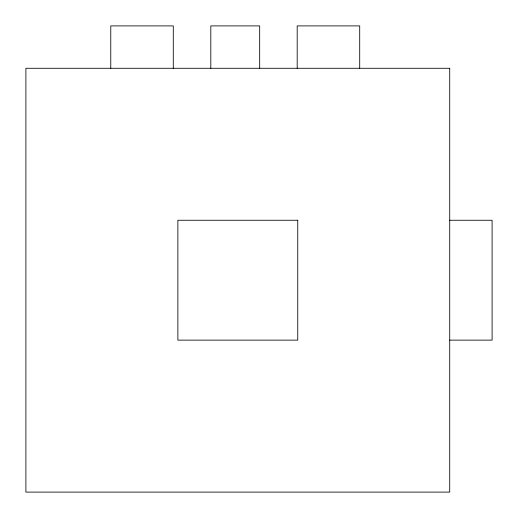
<?xml version="1.0" encoding="UTF-8"?>
<svg xmlns="http://www.w3.org/2000/svg" width="518" height="518" viewBox="0 0 518 518"><rect width="100%" height="100%" fill="white"/><g stroke="black" fill="none" stroke-linecap="round" stroke-linejoin="round"><path stroke-width="0.78" d="M449.721 220.254L492.1 220.254L492.1 340.125L449.721 340.125M359.706 68.279L359.706 25.9L297.19 25.9L297.19 68.279M259.68 68.279L259.68 25.9L210.807 25.9L210.807 68.279M173.29 68.279L173.29 25.9L110.774 25.9L110.774 68.279M449.721 68.279L25.9 68.279L25.9 492.1L449.721 492.1L449.721 68.279M297.746 220.254L177.875 220.254L177.875 340.125L297.746 340.125L297.746 220.254"/></g></svg>
